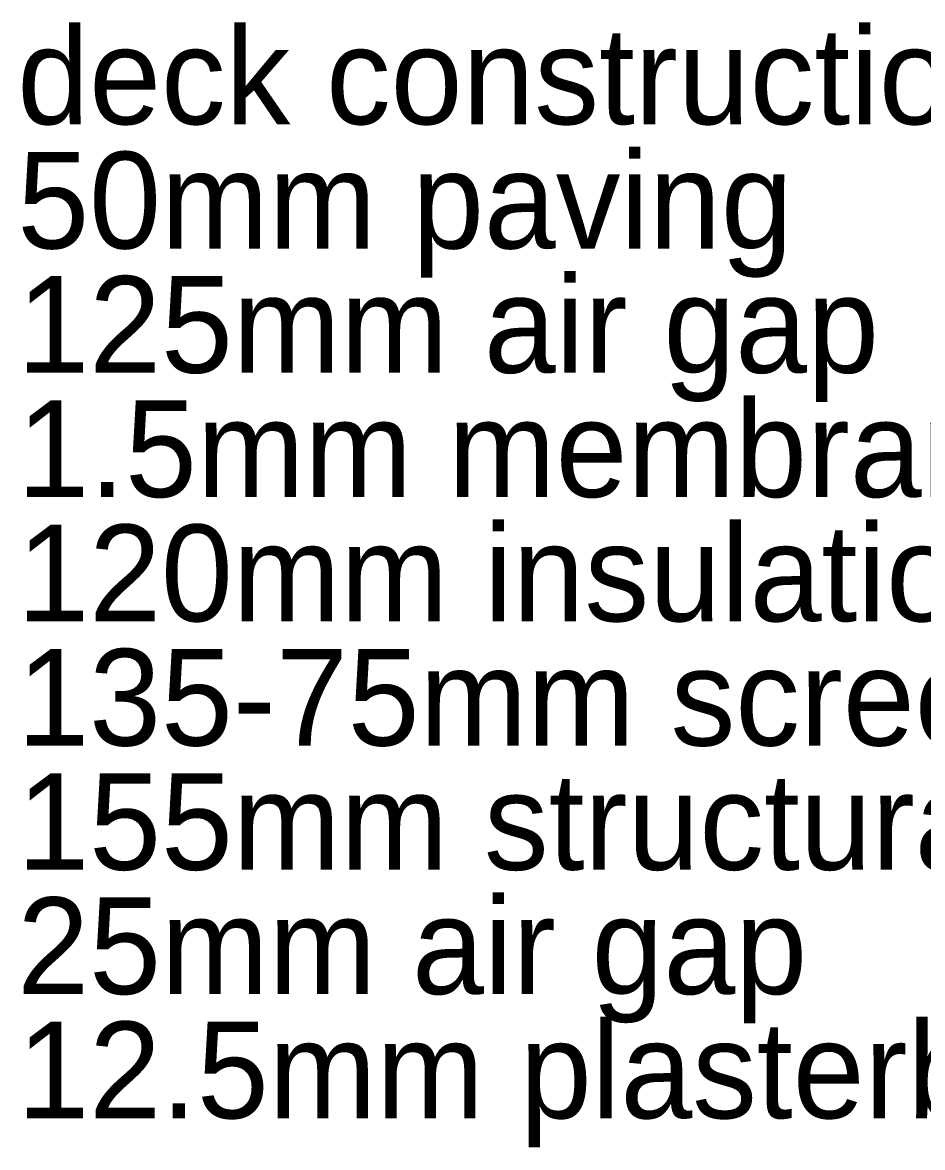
# Model space of a CAD drawing. Header units: millimetres. Extents: x -21022 to 21192, y -14865 to 14865.
# Drawn here: x -6675 to -4998, y 7503 to 9599 of the extents above; entities that cross this region are included whole.
import ezdxf

# ---------------------------------------------------------------- set-up
doc = ezdxf.new("R2010")
doc.units = ezdxf.units.MM
doc.layers.add('00_-_SECTIONS', color=7, linetype='Continuous', true_color=0xffffff)

# ---------------------------------------------------------------- blocks, each defined once
blk = doc.blocks.new('8A2011B0')
at = {"layer": '00_-_SECTIONS', "color": 15, "linetype": 'Continuous', "ltscale": 100}
for s, p in [('deck construction:', (13298.3, 18878.6)), ('50mm paving', (13298.3, 18647.2)), ('125mm air gap', (13298.3, 18415.7)), ('1.5mm membrane by specialist', (13298.3, 18184.3)), ('120mm insulation', (13298.3, 17952.9)), ('135-75mm screed laid to fall', (13298.3, 17721.4)), ('155mm structural deck', (13298.3, 17490)), ('25mm air gap', (13298.3, 17258.6)), ('12.5mm plasterboard', (13298.3, 17027.2))]:
    blk.add_text(s, height=180, dxfattribs=at).set_placement(p)
at = {"layer": '00_-_SECTIONS'}
blk.add_attdef('Sfb', (0, 0), '', height=1, dxfattribs=at)

msp = doc.modelspace()

# ---------------------------------------------------------------- block references
at = {"layer": '00_-_SECTIONS'}
msp.add_blockref('8A2011B0', (-19983.3, -9469.4), dxfattribs=at)

doc.saveas('drawing.dxf')
